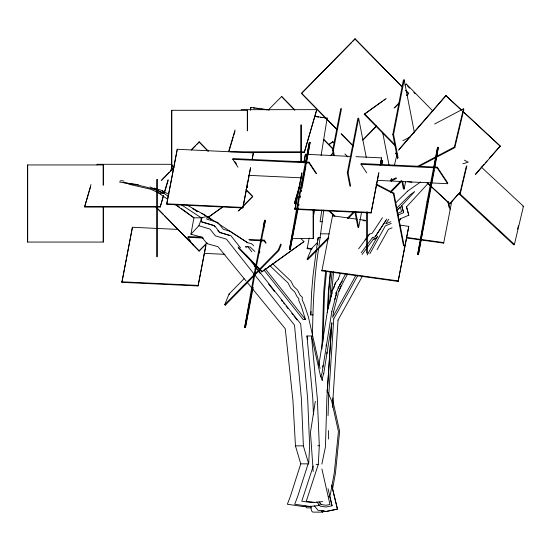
<?xml version="1.0" encoding="UTF-8"?>
<svg xmlns="http://www.w3.org/2000/svg" width="551" height="551" viewBox="0 0 551 551"><rect width="100%" height="100%" fill="white"/><g stroke="black" fill="none" stroke-linecap="round" stroke-linejoin="round"><path stroke-width="0.83" d="M269.542 109.952L250.898 107.362L250.485 110.2M327.17 118.251L315.303 116.302M312.996 314.897L310.716 314.897L311.57 292.671L312.954 276.292L316.315 250.092M312.431 336.179C312.94 306.817 313.974 277.463 318.657 248.425M321.949 348.914L323.74 291.383L325.648 270.906M322.907 342.192L324.518 292.726L326.474 271.822M328.444 430.579L328.444 439.044M328.065 415.537L328.589 397.684L333.761 318.843M332.756 402.168L338.052 320.11M332.68 407.299L332.956 397.891M327.528 312.41L328.313 292.726L330.276 271.822M327.983 308.684L328.616 293.249L330.517 272.848M329.739 302.995L330.634 286.575L332.033 272.848M319.442 505.481L310.103 506.486L302.747 506.486L287.36 504.248L290.349 496.43L300.763 463.846L308.684 463.846L309.648 445.725L307.665 398.628L300.674 323.857L246.304 255.161M322.659 501.582L314.779 502.429L306.294 501.203L318.313 464.362L319.305 445.738L317.314 398.442L311.473 335.986L306.948 335.986L312.789 398.442L313.478 414.779M326.908 353.756L327.019 352.041M327.204 392.464L330.29 345.36M330.345 344.527L331.798 322.907L326.901 397.602L325.448 446.792L321.874 464.073M190.887 241.613L188.036 237.309L188.098 236.558L202.651 237.247M238.018 167.201L232.797 159.315L232.859 158.557L309.049 162.173L316.639 173.641M265.651 243.074L264.225 240.925L264.287 240.167L248.873 239.437M316.109 173.682L308.987 162.924L309.049 162.173M366.739 172.918L361.043 164.315L361.105 163.557L437.294 167.173L447.729 182.946L447.674 183.703L377.476 180.37M447.674 183.703L437.232 167.931L437.294 167.173M311.411 249.204L307.176 248.611L307.224 248.074L312.307 248.783M321.887 270.844L321.929 270.307L398.194 280.9L398.153 281.437L321.887 270.844L332.522 215.778L357.096 219.188M332.473 216.309L332.522 215.778M399.468 225.077L408.787 226.371L398.153 281.437M406.376 237.949L443.658 243.129L443.707 242.592L406.418 237.412M310.716 314.897L311.046 311.48M317.5 244.472L317.665 242.777M317.906 240.236L318.154 237.701L320.434 237.701M331.254 296.576L333.637 271.801M318.974 245.925L323.809 210.055M332.811 215.916L333.004 214.208M316.529 248.432L318.154 237.701M201.074 219.36L201.28 217.817L181.107 204.621M175.28 204.655L193.924 217.817L201.845 217.817L201.335 221.681L214.47 225.628L219.821 232.384L230.903 235.704L240.463 247.778M187.092 205.124L207.176 216.426L206.818 219.16L217.941 222.501L223.286 229.257L230.104 231.296L247.723 242.784L251.421 243.645L253.68 245.787M315.31 401.355L310.461 432.466L313.209 471.498M318.829 365.251L327.446 310.922L331.957 293.38L331.812 290.742L333.493 288.476L335.435 283.028M322.728 367.076L322.996 365.389M326.082 345.938L326.35 344.251M331.785 311.77L322.046 373.041L320.778 377.146M323.754 373.433L331.798 322.907M333.486 312.107L332.659 317.273L355.967 275.273M250.485 109.897L250.898 107.362M321.109 155.499L327.17 117.955M321.791 210.186L320.11 221.729L322.39 221.729M253.226 287.34L245.409 327.611L244.644 327.466L253.997 274.791L264.59 220.262L265.348 220.4L264.156 227.088M245.409 327.611L254.755 274.935L265.348 220.4M263.55 226.11L264.59 220.262M259.562 253.012L259.858 251.339M261.635 241.304L261.932 239.63M263.564 230.435L263.86 228.761M298.318 207.665L290.17 249.61L289.413 249.472L298.759 196.797L309.352 142.261L310.11 142.406L306.253 164.143M290.17 249.61L299.517 196.934L310.11 142.406M305.791 162.331L307.127 154.803M307.424 153.13L309.352 142.261M301.356 191.734L301.652 190.061M301.948 188.387L305.957 165.817M434.346 169.977L418.409 254.61L417.651 254.472L427.004 201.797L437.597 147.262L438.355 147.406L434.794 167.47M418.409 254.61L427.762 201.941L438.355 147.406M434.181 166.492L437.597 147.262M246.097 280.989L217.962 246.676L207.135 243.687L201.838 237.233L190.942 234.209L193.924 217.817L181.555 208.677M332.515 489.219L335.442 473.178L339.636 431.35L332.68 400.019M205.902 245.684L198.078 285.955L121.888 282.339L132.426 227.267L178.655 229.457M121.888 282.339L132.426 227.267M250.664 167.69L242.839 207.961L166.657 204.345L177.188 149.266L253.377 152.882L252.296 159.301M166.815 203.505L177.085 150.65M198.078 285.955L205.847 245.14M242.839 207.961L250.443 167.979M252.076 159.59L253.377 152.882M244.644 327.466L248.232 309.015M249.045 304.813L249.376 303.14M378.909 172.69L371.085 212.961L294.895 209.346L301.852 172.725M303.808 162.655L305.433 154.266L350.808 156.422M294.895 209.346L301.907 173.269M304.021 162.359L305.433 154.266M289.413 249.472L292.829 231.854M293.16 230.173L293.972 225.979M298.642 205.984L298.966 204.311M300.274 197.595L300.598 195.915M307.176 248.611L309.173 238.011M313.25 217.032L314.676 210.021M333.582 155.561L332.604 150.526L340.752 108.581M334.333 155.561L333.355 150.526L341.503 108.581M349.913 186.183L347.309 172.759L357.902 118.231L358.66 118.231L366.319 157.662M350.67 186.183L348.067 172.759L358.66 118.231M354.968 212.19L357.902 227.294L358.66 227.294L361.587 212.19M371.085 212.961L378.689 172.986M380.156 165.431L381.623 157.882L355.939 156.663M380.376 165.135L381.623 157.882M397.54 158.784L392.815 134.451L403.408 79.916L404.165 79.916L414.428 132.77M398.132 157.944L393.572 134.451L404.165 79.916M401.775 180.597L403.408 188.986L404.165 188.986L405.632 181.431M398.194 280.9L408.787 226.371M417.651 254.472L420.096 241.889M420.427 240.208L421.24 236.014M422.052 231.819L422.383 230.139M443.658 243.129L451.806 201.177M331.757 311.77L336.392 293.931M333.479 312.107L338.162 294.151L338.073 292.609C341.241 286.424 344.065 280.053 347.633 274.074M396.52 178.324L391.224 181.121L390.797 180.535L391.189 178.875M394.337 165.589L397.092 153.963M391.224 181.121L391.809 178.627M417.293 166.581L454.396 147.034L463.446 108.843L463.873 109.422L454.816 147.62L418.478 166.76M481.209 167.001L523.45 206.274L514.4 244.465L513.856 244.906L459.644 194.496L466.332 166.264M459.644 194.496L460.181 194.055L466.876 165.823M517.596 229.133L518.381 225.814M163.585 195.736L160.21 207.08L84.558 207.08L90.984 184.557M84.799 206.274L90.584 186.823M160.21 207.08L163.261 195.901M164.467 191.851L168.089 179.695M170.741 170.776L172.429 165.107M164.549 192.499L168.172 180.342M171.065 170.617L172.511 165.755M228.562 151.8L235.077 129.919M229.126 150.829L233.231 137.047M233.714 135.429L234.919 131.379M242.399 152.448L304.297 152.448L316.763 109.663L241.111 109.663M304.297 152.448L316.763 109.663M296.259 203.526L294.544 203.526L294.461 202.878L300.006 184.241M294.544 203.526L299.365 187.312M381.45 164.79L382.656 160.734L380.941 160.734M381.774 164.625L382.656 160.734M321.763 379.997L323.788 373.433M330.345 298.305L331.888 293.38L331.743 290.742L333.424 288.476L335.366 283.028L338.362 279.068M334.684 299.469L336.42 293.931L336.289 292.085C339.526 286.059 342.316 279.756 345.691 273.792M308.119 463.846L297.698 496.43L294.709 504.248L310.103 506.486M313.271 465.974L301.769 501.203L310.254 502.429L314.779 502.429M338.293 279.068L340.291 273.654M337.99 288.145L338.569 286.589M338.975 291.383L340.924 285.941M190.942 234.209L198.863 225.724L201.845 217.817M281.265 244.561L278.806 250.609L225.311 305.144L224.753 304.607L229.058 294.02L244.086 278.703M225.311 305.144L225.924 303.629M224.753 304.607L278.248 250.078L280.707 244.024M328.768 238.294L307.733 259.741L307.176 259.204L311.48 248.611L317.493 242.481M367.235 254.955L377.669 236.145L376.209 238.349L373.309 239.313L362.076 254.521M333.734 318.843L357.833 275.438M369.9 253.687L385.294 225.938L391.258 223.389M337.977 320.11L362.524 276.003M377.118 249.686L388.379 229.388L392.105 227.797M399.275 220.889L400.46 218.747L408.794 215.207L406.521 206.866L406.666 208.492M399.351 220.889L400.536 218.747M382.484 217.659L372.235 233.211L369.432 234.12L367.593 236.606M372.207 237.853L375.1 236.902L385.872 220.51M375.1 236.902L386.836 219.084M388.806 219.257L385.748 223.864L390.838 221.702M365.086 240.002L366.091 238.638M358.625 248.845L369.501 234.12M361.18 252.813L372.228 237.86M339.388 285.122L342.316 281.155M209.504 218.575L208.306 217.349L208.671 216.887L222.597 206.956M334.071 142.909L332.866 141.683L329.023 144.624M395.487 146.146L364.232 114.284L386.182 98.429M406.004 84.482L406.376 84.028L432.817 110.985M238.356 247.984L261.794 271.877L303.938 241.62L300.936 238.562M303.938 241.62L261.794 271.877M310.757 505.997L311.453 510.873L312.872 512.127L322.748 512.127L323.733 510.949M396.803 154.576L395.542 153.405L396.672 152.104M398.924 149.507L445.793 95.571L461.772 110.303M398.58 150.237L446.014 95.654M427.059 182.712L449.754 203.815L458.79 193.415M475.727 173.923L484.198 164.177M485.328 162.876L487.022 160.926M489.281 158.33L500.225 146.063L475.382 174.653M449.754 203.815L460.14 192.196M401.748 205.661L403.601 212.665L401.72 205.661L414.655 191.603L410.337 194.641L396.445 208.361M428.492 183.001L406.521 206.866L408.794 215.207M161.195 180.535L173.82 167.669M191.245 149.9L199.214 141.938L208.23 151.126M161.946 179.929L169.157 172.573M170.362 171.347L173.964 167.669M191.397 149.9L195.605 145.616M196.81 144.39L199.214 141.938M268.261 110.007L281.637 96.528L294.854 110.007M325.538 117.914L301.493 93.408L354.989 38.873L402.023 86.665M301.493 93.408L351.531 42.551M352.736 41.325L355.14 38.873M155.788 206.887L199.063 251.001L206.873 243.039M238.128 211.178L241.737 207.5M242.943 206.274L252.709 196.473L246.097 189.73M199.063 251.001L207.024 243.039M238.879 210.565L252.709 196.473M330.772 155.354L333.176 152.903M330.924 155.354L333.327 152.903M362.806 139.975L376.629 125.883M394.061 108.113L399.468 102.596M406.679 95.247L408.635 93.408L406.831 95.247M362.951 139.975L376.175 126.496M394.812 107.5L399.014 103.209M307.176 259.204L328.816 237.144M347.447 218.148L353.46 212.025M348.005 218.685L354.617 211.949M390.301 191.741L401.121 180.714M390.852 192.278L401.672 181.251M395.342 203.181L407.499 191.259M400.315 206.969L397.257 209.986L400.329 206.969L401.569 211.667L397.753 213.299M403.497 245.656L393.393 193.635L393.896 193.181L376.471 184.165M403.986 248.17L404.489 247.716M328.327 496.775L330.214 495.17L334.299 472.786L338.445 431.523L331.647 400.914L326.853 390.025M522.906 206.715L523.45 206.274M208.306 217.349L222.225 207.41M404.978 85.019L406.376 84.028M364.232 114.284L382.332 101.37M383.723 100.378L385.121 99.38M328.692 144.665L332.866 141.683M407.43 191.259L420.654 181.954M402.877 140.746L410.447 136.758M434.67 123.996L463.446 108.843M390.797 180.535L396.093 177.746M397.45 215.303L403.601 212.665M373.296 239.313L376.209 238.349M462.861 163.785L468.212 162.173L464.41 160.169M120.028 181.024L121.516 180.673L124.003 181.079M201.28 217.817L207.176 216.426L247.723 242.784M329.526 495.342L332.053 505.77L326.006 507.023L320.255 506.149L316.777 501.899M321.942 510.867L326.027 511.486L337.412 509.131L332.57 489.136M326.027 511.486L337.481 509.131L331.702 484.942M310.254 502.429L311.832 502.264M302.747 506.486L306.142 506.121M281.637 96.528L294.709 110.007M392.815 134.451L393.572 134.451M332.604 150.526L333.355 150.526M230.284 151.8L304.214 151.8M287.402 161.381L304.744 161.381M171.809 164.294L97.017 164.294L97.1 164.942M347.309 172.759L348.067 172.759M294.461 202.878L296.176 202.878M84.475 206.439L160.127 206.439M320.882 233.851L329.112 233.851M293.414 238.5L313.34 238.5L313.34 210.227M254.865 251.476L250.182 247.034L245.34 246.435L246.4 247.778M269.818 265.665L288.09 283.007L290.701 288.132L294.661 291.892L297.292 297.051L298.842 298.518L298.704 300.302L301.032 305.523L305.502 319.587L303.236 319.587L263.95 269.942M317.796 445.738L319.305 445.738M247.179 282.312L285.26 328.754L292.918 400.219L295.453 445.855L303.374 445.855L308.684 463.846M316.054 464.362L318.313 464.362M311.336 507.85L306.776 507.85L305.764 506.961M361.043 164.315L437.232 167.931M232.797 159.315L308.987 162.924M248.377 175.328L301.452 177.849M294.84 208.801L371.03 212.417M166.595 203.801L242.784 207.417M188.036 237.309L203.443 238.039M249.672 240.236L264.225 240.925M204.469 253.364L225.015 254.342M121.833 281.795L198.023 285.411M168.145 196.128L163.826 193.305L158.709 192.946L150.974 189.303L128.665 184.179M123.39 182.636L138.466 184.661M119.484 182.023C134.485 184.33 150.01 186.823 163.826 193.305L162.311 190.653L154.177 188.043M253.439 108.01L255.134 108.251M256.835 108.485L259.376 108.836M261.071 109.07L263.612 109.429M265.306 109.663L267.001 109.897M316.15 116.722L318.692 117.074M320.393 117.308L322.934 117.666M324.629 117.9L326.323 118.134M407.685 181.589L411.921 182.174M359.638 219.539L365.568 220.366M362.985 220.545L365.527 220.903M321.226 504.544L319.105 501.975L321.192 504.544L325.992 505.274L329.953 504.454L321.922 469.046M326.096 511.486L317.934 510.24L314.242 505.763M427.004 201.797L427.762 201.941M298.759 196.797L299.517 196.934M253.997 274.791L254.755 274.935M201.59 221.929L213.905 225.628L214.876 226.86M198.863 225.724L210.021 229.078L215.372 235.842L226.461 239.162L294.503 325.131L301.397 398.834L303.374 445.855M219.257 232.384L229.547 235.47M395.542 153.405L397.023 154.652M159.432 193.249L160.871 193.856M150.003 186.913L156.078 189.689M153.088 188.346L156.153 189.764M157.689 190.467L163.826 193.305M192.788 208.795L197.892 211.729M375.968 184.619L393.393 193.635M162.311 190.653L168.875 194.482M157.345 192.051L167.69 199.29M201.818 213.196L205.303 215.599M206.694 216.564L209.476 218.492M176.058 204.621L179.495 207.155M207.176 216.426L211.157 219.587M321.329 510.873L322.748 512.127M463.033 111.481L500.225 146.063M445.793 95.571L460.918 109.642M462.812 111.398L500.005 145.981M460.181 194.055L514.4 244.465M427.28 182.794L449.974 203.891M272.752 263.881L290.907 281.113L293.518 286.238L297.478 289.991L300.109 295.157L302.375 297.306L302.182 299.799L304.262 304.469L308.284 316.426L320.062 368.467M278.248 250.078L278.806 250.609M229.058 294.02L229.615 294.551M407.21 85.708L409.613 88.16M413.822 92.451L415.02 93.677M405.626 90.343L408.635 93.408M354.989 38.873L402.471 87.278M406.08 90.956L408.484 93.408M364.597 113.823L395.253 145.071M301.645 93.408L325.083 117.301M326.888 119.14L337.109 129.554M341.317 133.845L351.531 144.266M326.736 119.14L336.957 129.554M341.165 133.845L353.184 146.098M344.892 153.936L347.895 157.001M323.706 139.424L333.327 149.225M323.561 139.424L333.176 149.225M329.56 210.696L334.967 216.212M328.589 210.544L334.002 216.054M199.063 141.938L208.078 151.126M245.946 189.73L252.558 196.473M208.671 216.887L211.074 219.339M238.122 246.91L262.166 271.423M157.738 208.726L163.151 214.236M164.35 215.462L199.214 251.001M318.519 504.475L319.58 505.701M247.599 246.435L251.855 251.807M265.148 268.599L305.502 319.587M254.231 265.892L255.292 267.235M256.353 268.578L257.42 269.914M258.481 271.257L260.072 273.268M268.564 284.006L274.405 291.383M281.306 300.102L282.367 301.445M283.428 302.788L284.495 304.124M286.086 306.142L288.166 308.767M291.796 313.361L292.836 314.669M293.876 315.985L296.996 319.924M217.797 230.545L218.768 231.771M454.396 147.034L454.816 147.62M195.839 210.227L196.769 211.515M234.754 161.429L236.655 164.294M264.287 240.167L266.181 243.039M192.306 243.762L193.256 245.195M322.748 380.693L320.358 375.245L311.473 335.986M295.453 445.855L300.763 463.846M332.026 505.77L328.072 488.758M306.948 335.986L307.706 339.326M448.528 201.852L449.995 209.408M447.86 201.473L449.003 207.341M402.698 181.431L404.165 188.986M382.793 133.08L388.985 164.963M393.896 193.181L404.158 246.035M355.726 212.19L358.66 227.294M177.188 149.266L177.243 149.81M367.393 212.025L367.393 253.157L366.622 253.157L366.622 212.025M313.188 209.366L313.188 238.5M301.493 162.662L301.493 124.96L300.722 124.96L300.722 162.662M300.722 177.229L300.722 178.944M247.44 130.015L247.44 110.303L171.643 110.303L171.643 170.287M247.44 182.285L247.296 187.43L247.296 182.285M247.296 110.303L247.296 130.869M171.788 110.303L171.788 165.148M171.788 168.578L171.788 170.287M103.354 184.647L103.354 164.942L27.55 164.942L27.55 242.061L103.354 242.061L103.354 206.928M103.202 164.942L103.202 185.508M103.202 206.928L103.202 242.061M27.702 164.942L27.702 242.061M157.407 179.592L156.636 179.592L156.636 256.718L157.407 256.718L157.407 179.592M336.131 293.91L336.062 292.657L336.11 293.91"/></g></svg>
